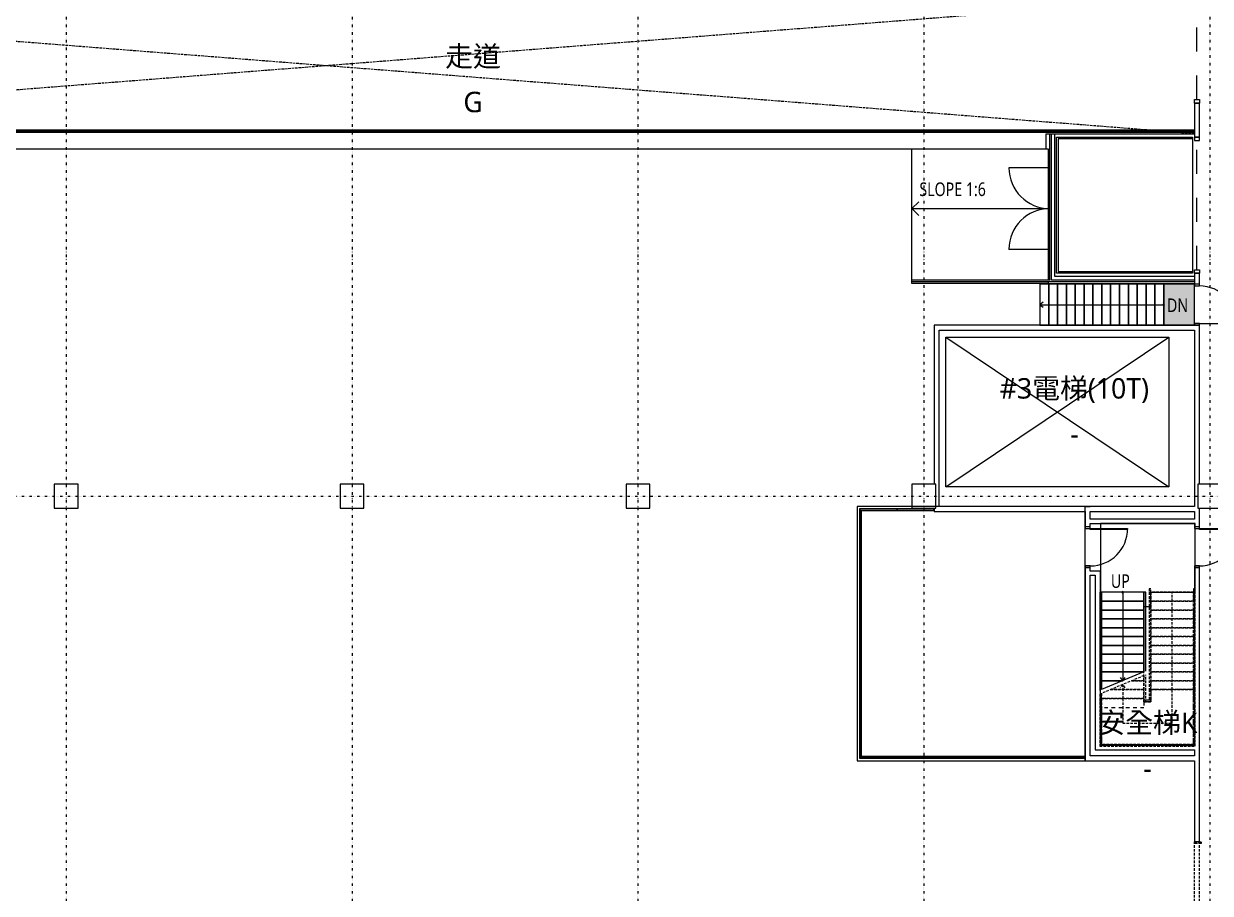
# Model space of a CAD drawing. Extents: x -76427 to 292734, y -42117 to 131250.
# Drawn here: x 208751 to 243618, y 33333 to 58880 of the extents above; entities that cross this region are included whole.
import ezdxf
from ezdxf.enums import TextEntityAlignment as Align

# ---------------------------------------------------------------- set-up
doc = ezdxf.new("R2010")
doc.units = 0
doc.header["$LTSCALE"] = 250
for name, pattern in [('H12PL1$0$HIDDEN', [0.4, 0.3, -0.1]), ('H12PL1$0$JJP_三點線', [0.9, 0.3, -0.15, 0, -0.15, 0, -0.15, 0, -0.15]), ('H12PL1$0$JJP_虛線(退縮線、投影線、地下室範圍、非屬本工程、圖面分區)', [0.45, 0.3, -0.15]), ('H12PL1$0$TAI_虛線', [5.644, 2.822, -2.822]), ('H12PL1$0$虛線', [0.846667, 0.423333, -0.423333])]:
    doc.linetypes.add(name, pattern=pattern)
for name, color, linetype in [('H12PL1$0$A-OBJE-2D', 252, 'Continuous'), ('H12PL1$0$A-RAIL', 252, 'Continuous'), ('H12PL1$0$A-STRS', 252, 'Continuous'), ('H12PL1$0$A-TEXT', 252, 'Continuous'), ('H12PL1$0$A-WALL-IN', 252, 'Continuous'), ('H12PL1$0$A-ZONE', 252, 'Continuous'), ('H12PL1$0$Door', 252, 'Continuous'), ('H12PL1$0$Hattch', 252, 'Continuous'), ('H12PL1$0$S-COL', 252, 'Continuous'), ('H12PL1$0$S-GRID', 252, 'Continuous'), ('H12PL1$0$S-SLAB-SHOW', 252, 'Continuous'), ('XFDP10$0$A-W-P4S (50K)', 2, 'Continuous')]:
    doc.layers.add(name, color=color, linetype=linetype)
doc.styles.add('H12PL1$0$Standard', font='', dxfattribs={"width": 0.8})
doc.styles.get('H12PL1$0$Standard').set_extended_font_data('Microsoft JhengHei')

# ---------------------------------------------------------------- blocks, each defined once
blk = doc.blocks.new('XFDP10')
at = {"layer": 'XFDP10$0$A-W-P4S (50K)'}
for p, q in [((202225, 55750, 0), (243150, 55750, 0)), ((202225, 55700, 0), (243150, 55700, 0))]:
    blk.add_line(p, q, dxfattribs=at)
blk = doc.blocks.new('H12PL1')
at = {"layer": 'H12PL1$0$Hattch', "linetype": 'Continuous', "lineweight": 0}
blk.add_hatch(color=256, dxfattribs=at).paths.add_polyline_path([(242250, 50025), (243150, 50025), (243150, 51225), (242250, 51225)])
at = {"layer": 'H12PL1$0$A-OBJE-2D', "linetype": 'H12PL1$0$HIDDEN', "lineweight": 0}
for p, q in [((192000, 55650), (243150, 59650)), ((243150, 55650), (192000, 59650))]:
    blk.add_line(p, q, dxfattribs=at)
at = {"layer": 'H12PL1$0$A-OBJE-2D', "lineweight": 0}
for p, q in [((234850, 53450), (235050, 53650)), ((234850, 53450), (235050, 53250)), ((235850, 45275), (242400, 49675)), ((235850, 49675), (242400, 45275)), ((235850, 45275), (235850, 49675)), ((235850, 49675), (242400, 49675)), ((242400, 49675), (242400, 45275)), ((243150, 48975), (243150, 45975)), ((242400, 45275), (235850, 45275))]:
    blk.add_line(p, q, dxfattribs=at)
for points in [[(192000, 85950), (192000, 55200), (238800, 55200), (238800, 55650), (243150, 55650)], [(238900, 51350), (238900, 55650)], [(238950, 51350), (238950, 55650)], [(243150, 51450), (239050, 51450), (239050, 55650)], [(243100, 55500), (239150, 55500), (239150, 51600), (243100, 51600)], [(238850, 51300), (238850, 51250), (234850, 51250), (234850, 55200), (238850, 55200), (238850, 51350)], [(238900, 54650), (237700, 54650)], [(238900, 52250), (237700, 52250)], [(238900, 51350), (234850, 51350)], [(243150, 51300), (234850, 51300)], [(243150, 51350), (238950, 51350)], [(238850, 51250), (243150, 51250)]]:
    blk.add_lwpolyline(points, dxfattribs=at)
blk.add_lwpolyline([(239100, 55550), (243100, 55550), (243100, 51550), (239100, 51550)], close=True, dxfattribs=at)
at = {"layer": 'H12PL1$0$A-OBJE-2D', "lineweight": 0, "flags": 128}
blk.add_lwpolyline([(234850, 53450), (238850, 53450)], dxfattribs=at)
at = {"layer": 'H12PL1$0$A-OBJE-2D', "lineweight": 0}
for centre, start, end in [((238900, 54650), 180, 270), ((238900, 52250), 90, 180)]:
    blk.add_arc(centre, 1200, start, end, dxfattribs=at)
at = {"layer": 'H12PL1$0$A-RAIL', "lineweight": 0}
for p, q in [((235500, 44625), (233315, 44625)), ((233315, 44625), (233315, 37300)), ((235490, 44617.5), (233322.5, 44617.5)), ((235490, 44617.5), (233322.5, 44617.5)), ((233322.5, 44617.5), (233322.5, 37307.5)), ((233322.5, 44617.5), (233322.5, 37307.5)), ((233357.5, 44582.5), (235490, 44582.5)), ((233357.5, 44582.5), (235490, 44582.5)), ((233357.5, 37342.5), (233357.5, 44582.5)), ((233357.5, 37342.5), (233357.5, 44582.5)), ((233365, 44575), (235500, 44575)), ((233365, 37350), (233365, 44575)), ((235490, 44582.5), (235490, 44617.5)), ((235490, 44582.5), (235490, 44617.5)), ((235500, 44575), (235500, 44625)), ((233322.5, 37307.5), (239930, 37307.5)), ((233322.5, 37307.5), (239930, 37307.5)), ((239930, 37342.5), (233357.5, 37342.5)), ((239930, 37342.5), (233357.5, 37342.5)), ((239940, 37350), (233365, 37350)), ((239930, 37307.5), (239930, 37342.5)), ((239930, 37307.5), (239930, 37342.5)), ((239940, 37300), (239940, 37350)), ((233315, 37300), (239940, 37300))]:
    blk.add_line(p, q, dxfattribs=at)
at = {"layer": 'H12PL1$0$A-RAIL', "lineweight": 0, "flags": 128}
for points in [[(233327.5, 44562.5, 1), (233352.5, 44562.5, 1)], [(234420, 44612.5, 1), (234420, 44587.5, 1)], [(233327.5, 43362.5, 1), (233352.5, 43362.5, 1)], [(233327.5, 42162.5, 1), (233352.5, 42162.5, 1)], [(233327.5, 40962.5, 1), (233352.5, 40962.5, 1)], [(233327.5, 39762.5, 1), (233352.5, 39762.5, 1)], [(233327.5, 38562.5, 1), (233352.5, 38562.5, 1)], [(233327.5, 37362.5, 1), (233352.5, 37362.5, 1)], [(234240, 37312.5, 1), (234240, 37337.5, 1)], [(235440, 37312.5, 1), (235440, 37337.5, 1)], [(236640, 37312.5, 1), (236640, 37337.5, 1)], [(237840, 37312.5, 1), (237840, 37337.5, 1)], [(239040, 37312.5, 1), (239040, 37337.5, 1)]]:
    blk.add_lwpolyline(points, format="xyb", close=True, dxfattribs=at)
at = {"layer": 'H12PL1$0$A-STRS', "lineweight": 0}
for p, q in [((238610, 51225), (238610, 50025)), ((238870, 51225), (238610, 51225)), ((238870, 50025), (238870, 51225)), ((238870, 51225), (238870, 50025)), ((239130, 51225), (238870, 51225)), ((239130, 50025), (239130, 51225)), ((239130, 51225), (239130, 50025)), ((239390, 51225), (239130, 51225)), ((239390, 50025), (239390, 51225)), ((239390, 51225), (239390, 50025)), ((239650, 51225), (239390, 51225)), ((239650, 50025), (239650, 51225)), ((239650, 51225), (239650, 50025)), ((239910, 51225), (239650, 51225)), ((239910, 50025), (239910, 51225)), ((239910, 51225), (239910, 50025)), ((240170, 51225), (239910, 51225)), ((240170, 50025), (240170, 51225)), ((240170, 51225), (240170, 50025)), ((240430, 51225), (240170, 51225)), ((240430, 50025), (240430, 51225)), ((240430, 51225), (240430, 50025)), ((240690, 51225), (240430, 51225)), ((240690, 50025), (240690, 51225)), ((240690, 51225), (240690, 50025)), ((240950, 51225), (240690, 51225)), ((240950, 50025), (240950, 51225)), ((240950, 51225), (240950, 50025)), ((241210, 51225), (240950, 51225)), ((241210, 50025), (241210, 51225)), ((241210, 51225), (241210, 50025)), ((241470, 51225), (241210, 51225)), ((241470, 50025), (241470, 51225)), ((241470, 51225), (241470, 50025)), ((241730, 51225), (241470, 51225)), ((241730, 50025), (241730, 51225)), ((241730, 51225), (241730, 50025)), ((241990, 51225), (241730, 51225)), ((241990, 50025), (241990, 51225)), ((241990, 51225), (241990, 50025)), ((242250, 51225), (241990, 51225)), ((242250, 50025), (242250, 51225)), ((238710, 50700), (238610, 50625)), ((238610, 50625), (238870, 50625)), ((238610, 50625), (238710, 50550)), ((238870, 50625), (241990, 50625)), ((241990, 50625), (242250, 50625)), ((238610, 50025), (238870, 50025)), ((238870, 50025), (239130, 50025)), ((239130, 50025), (239390, 50025)), ((239390, 50025), (239650, 50025)), ((239650, 50025), (239910, 50025)), ((239910, 50025), (240170, 50025)), ((240170, 50025), (240430, 50025)), ((240430, 50025), (240690, 50025)), ((240690, 50025), (240950, 50025)), ((240950, 50025), (241210, 50025)), ((241210, 50025), (241470, 50025)), ((241470, 50025), (241730, 50025)), ((241730, 50025), (241990, 50025)), ((241990, 50025), (242250, 50025)), ((240370, 42175), (240370, 39294.2)), ((240420, 42175), (240370, 42175)), ((240420, 39315), (240420, 42175)), ((241670, 42175), (240420, 42175)), ((240420, 42175), (240420, 41915)), ((240420, 41915), (241670, 41915)), ((241670, 41915), (240420, 41915)), ((240420, 41915), (240420, 41655)), ((241045, 42175), (241045, 41915)), ((241045, 41915), (241045, 39575)), ((241670, 42175), (241670, 39835)), ((241720, 42175), (241670, 42175)), ((241670, 41915), (241670, 42175)), ((241670, 41655), (241670, 41915)), ((241720, 39855.8), (241720, 42175)), ((240420, 41655), (241670, 41655)), ((241670, 41655), (240420, 41655)), ((240420, 41655), (240420, 41395)), ((241670, 41395), (241670, 41655)), ((240420, 41395), (241670, 41395)), ((241670, 41395), (240420, 41395)), ((240420, 41395), (240420, 41135)), ((241670, 41135), (241670, 41395)), ((240420, 41135), (241670, 41135)), ((241670, 41135), (240420, 41135)), ((240420, 41135), (240420, 40875)), ((240420, 40875), (241670, 40875)), ((241670, 40875), (240420, 40875)), ((240420, 40875), (240420, 40615)), ((241670, 40875), (241670, 41135)), ((241670, 40615), (241670, 40875)), ((240420, 40615), (241670, 40615)), ((241670, 40615), (240420, 40615)), ((240420, 40615), (240420, 40355)), ((241670, 40355), (241670, 40615)), ((240420, 40355), (241670, 40355)), ((241670, 40355), (240420, 40355)), ((240420, 40355), (240420, 40095)), ((241670, 40095), (241670, 40355)), ((240420, 40095), (241670, 40095)), ((241670, 40095), (240420, 40095)), ((240420, 40095), (240420, 39835)), ((240420, 39835), (241670, 39835)), ((241670, 39835), (240420, 39835)), ((240420, 39835), (240420, 39575)), ((241670, 39835), (240420, 39315)), ((241670, 39835), (241670, 40095)), ((240420, 39575), (241045, 39575)), ((241045, 39575), (240420, 39575)), ((240420, 39575), (240420, 39315)), ((240970, 39675), (241045, 39575)), ((241045, 39575), (241120, 39675))]:
    blk.add_line(p, q, dxfattribs=at)
at = {"layer": 'H12PL1$0$A-STRS', "linetype": 'H12PL1$0$JJP_虛線(退縮線、投影線、地下室範圍、非屬本工程、圖面分區)', "lineweight": 0}
for p, q in [((241870, 42275), (241820, 42275)), ((241820, 42275), (241820, 42175)), ((241870, 42175), (241870, 42275)), ((243170, 42275), (243120, 42275)), ((243120, 42275), (243120, 42175)), ((243170, 42175), (243170, 42275)), ((241670, 42175), (240420, 42175)), ((240420, 42175), (240420, 41915)), ((240420, 41915), (241670, 41915)), ((241670, 41915), (240420, 41915)), ((240420, 41915), (240420, 41655)), ((241670, 42175), (241669.98, 42175)), ((241669.98, 41915), (241670, 41915)), ((241670, 41915), (241669.98, 41915)), ((241670, 41915), (241670, 42175)), ((241670, 41915), (241670, 42175)), ((241670, 41655), (241670, 41915)), ((241670, 41655), (241670, 41915)), ((241820, 42175), (241820, 39315)), ((241870.02, 42175), (241870, 42175)), ((241870, 42175), (241870, 41915)), ((241870, 39315), (241870, 42175)), ((243120, 42175), (241870, 42175)), ((241870, 42175), (241870, 41915)), ((243120, 42175), (241870, 42175)), ((241870, 42175), (241870, 41915)), ((241870.02, 41915), (241870, 41915)), ((241870, 41915), (241870, 41655)), ((241870, 41915), (241870.02, 41915)), ((243120, 41915), (241870, 41915)), ((241870, 41915), (241870, 41655)), ((241870, 41915), (243120, 41915)), ((243120, 41915), (241870, 41915)), ((241870, 41915), (241870, 41655)), ((241870, 41915), (243120, 41915)), ((242495, 41915), (242495, 42175)), ((242495, 39315), (242495, 41915)), ((243120, 42175), (243120, 39315)), ((243120, 41915), (243120, 42175)), ((243120, 41915), (243120, 42175)), ((243120, 41655), (243120, 41915)), ((243120, 41655), (243120, 41915)), ((243170, 39315), (243170, 42175)), ((240420, 41655), (241670, 41655)), ((241670, 41655), (240420, 41655)), ((240420, 41655), (240420, 41395)), ((241669.98, 41655), (241670, 41655)), ((241670, 41655), (241669.98, 41655)), ((241670, 41395), (241670, 41655)), ((241670, 41395), (241670, 41655)), ((241870.02, 41655), (241870, 41655)), ((241870, 41655), (241870, 41395)), ((241870, 41655), (241870.02, 41655)), ((243120, 41655), (241870, 41655)), ((241870, 41655), (241870, 41395)), ((241870, 41655), (243120, 41655)), ((243120, 41655), (241870, 41655)), ((241870, 41655), (241870, 41395)), ((241870, 41655), (243120, 41655)), ((243120, 41395), (243120, 41655)), ((243120, 41395), (243120, 41655)), ((240420, 41395), (241670, 41395)), ((241670, 41395), (240420, 41395)), ((240420, 41395), (240420, 41135)), ((241669.98, 41395), (241670, 41395)), ((241670, 41395), (241669.98, 41395)), ((241670, 41135), (241670, 41395)), ((241670, 41135), (241670, 41395)), ((241870.02, 41395), (241870, 41395)), ((241870, 41395), (241870, 41135)), ((241870, 41395), (241870.02, 41395)), ((243120, 41395), (241870, 41395)), ((241870, 41395), (241870, 41135)), ((241870, 41395), (243120, 41395)), ((243120, 41395), (241870, 41395)), ((241870, 41395), (241870, 41135)), ((241870, 41395), (243120, 41395)), ((243120, 41135), (243120, 41395)), ((243120, 41135), (243120, 41395)), ((240420, 41135), (241670, 41135)), ((241670, 41135), (240420, 41135)), ((240420, 41135), (240420, 40875)), ((240420, 40875), (241670, 40875)), ((241670, 40875), (240420, 40875)), ((240420, 40875), (240420, 40615)), ((241669.98, 41135), (241670, 41135)), ((241670, 41135), (241669.98, 41135)), ((241669.98, 40875), (241670, 40875)), ((241670, 40875), (241669.98, 40875)), ((241670, 40875), (241670, 41135)), ((241670, 40875), (241670, 41135)), ((241670, 40615), (241670, 40875)), ((241670, 40615), (241670, 40875)), ((241870.02, 41135), (241870, 41135)), ((241870, 41135), (241870, 40875)), ((241870, 41135), (241870.02, 41135)), ((243120, 41135), (241870, 41135)), ((241870, 41135), (241870, 40875)), ((241870, 41135), (243120, 41135)), ((243120, 41135), (241870, 41135)), ((241870, 41135), (241870, 40875)), ((241870, 41135), (243120, 41135)), ((241870.02, 40875), (241870, 40875)), ((241870, 40875), (241870, 40615)), ((241870, 40875), (241870.02, 40875)), ((243120, 40875), (241870, 40875)), ((241870, 40875), (241870, 40615)), ((241870, 40875), (243120, 40875)), ((243120, 40875), (241870, 40875)), ((241870, 40875), (241870, 40615)), ((241870, 40875), (243120, 40875)), ((243120, 40875), (243120, 41135)), ((243120, 40875), (243120, 41135)), ((243120, 40615), (243120, 40875)), ((243120, 40615), (243120, 40875)), ((240420, 40615), (241670, 40615)), ((241670, 40615), (240420, 40615)), ((240420, 40615), (240420, 40355)), ((241669.98, 40615), (241670, 40615)), ((241670, 40615), (241669.98, 40615)), ((241670, 40355), (241670, 40615)), ((241670, 40355), (241670, 40615)), ((241870.02, 40615), (241870, 40615)), ((241870, 40615), (241870, 40355)), ((241870, 40615), (241870.02, 40615)), ((243120, 40615), (241870, 40615)), ((241870, 40615), (241870, 40355)), ((241870, 40615), (243120, 40615)), ((243120, 40615), (241870, 40615)), ((241870, 40615), (241870, 40355)), ((241870, 40615), (243120, 40615)), ((243120, 40355), (243120, 40615)), ((243120, 40355), (243120, 40615)), ((240420, 40355), (241670, 40355)), ((241670, 40355), (240420, 40355)), ((240420, 40355), (240420, 40095)), ((241669.98, 40355), (241670, 40355)), ((241670, 40355), (241669.98, 40355)), ((241670, 40095), (241670, 40355)), ((241670, 40095), (241670, 40355)), ((241870.02, 40355), (241870, 40355)), ((241870, 40355), (241870, 40095)), ((241870, 40355), (241870.02, 40355)), ((243120, 40355), (241870, 40355)), ((241870, 40355), (241870, 40095)), ((241870, 40355), (243120, 40355)), ((243120, 40355), (241870, 40355)), ((241870, 40355), (241870, 40095)), ((241870, 40355), (243120, 40355)), ((243120, 40095), (243120, 40355)), ((243120, 40095), (243120, 40355)), ((240420, 40095), (241670, 40095)), ((241670, 40095), (240420, 40095)), ((240420, 40095), (240420, 39835)), ((240420, 39835), (241670, 39835)), ((241670, 39835), (240420, 39835)), ((240420, 39835), (240420, 39575)), ((241669.98, 40095), (241670, 40095)), ((241670, 40095), (241669.98, 40095)), ((241669.98, 39835), (241670, 39835)), ((241670, 39835), (241669.98, 39835)), ((241670, 39835), (241670, 40095)), ((241670, 39835), (241670, 40095)), ((241670, 39575), (241670, 39835)), ((241720, 39055), (241720, 39747.49)), ((241870.02, 40095), (241870, 40095)), ((241870, 40095), (241870, 39918.2)), ((241870, 40095), (241870.02, 40095)), ((243120, 40095), (241870, 40095)), ((241870, 40095), (241870, 39835)), ((241870, 40095), (243120, 40095)), ((243120, 40095), (241870, 40095)), ((241870, 40095), (241870, 39835)), ((241870, 40095), (243120, 40095)), ((243120, 39835), (241870, 39835)), ((241870, 39835), (241870, 39575)), ((241870, 39835), (243120, 39835)), ((243120, 39835), (241870, 39835)), ((241870, 39835), (241870, 39575)), ((241870, 39835), (243120, 39835)), ((243120, 39835), (243120, 40095)), ((243120, 39835), (243120, 40095)), ((243120, 39575), (243120, 39835)), ((243120, 39575), (243120, 39835)), ((241670, 39726.69), (240420, 39206.69)), ((240420, 39575), (241045, 39575)), ((241045, 39575), (240420, 39575)), ((240420, 39575), (240420, 39315)), ((241045, 39466.69), (240970, 39366.69)), ((241045, 39466.69), (241045, 39055)), ((241120, 39366.69), (241045, 39466.69)), ((241305.35, 39575), (241670, 39575)), ((241305.35, 39575), (241670, 39575)), ((241670, 39575), (241305.35, 39575)), ((241670, 39575), (241305.35, 39575)), ((241670, 39726.69), (241670, 39055)), ((241670, 39575), (241670, 39726.69)), ((241670, 39315), (241670, 39575)), ((241670, 39315), (241670, 39575)), ((243120, 39575), (241870, 39575)), ((241870, 39575), (241870, 39315)), ((241870, 39575), (243120, 39575)), ((241870, 39575), (241870, 39315)), ((243120, 39575), (241870, 39575)), ((241870, 39575), (243120, 39575)), ((243120, 39315), (243120, 39575)), ((243120, 39315), (243120, 39575)), ((240370, 39185.89), (240370, 39055)), ((240370, 39055), (240370, 38955)), ((240420, 39055), (240420, 39206.69)), ((240420, 39206.69), (240420, 39055)), ((240420, 39206.69), (240420, 39055)), ((240420, 38955), (240420, 39055)), ((240420, 39055), (241670, 39055)), ((241670, 39055), (240420, 39055)), ((241670, 39055), (240420, 39055)), ((241670, 39055), (240420, 39055)), ((240420, 39055), (241670, 39055)), ((241670, 39055), (240420, 39055)), ((240420, 39055), (240420, 37705)), ((240680.36, 39315), (241670, 39315)), ((241670, 39315), (240680.36, 39315)), ((240680.36, 39315), (241670, 39315)), ((241670, 39315), (240680.36, 39315)), ((241045, 39055), (241045, 38330)), ((241670, 39055), (241670, 39315)), ((241670, 39055), (241670, 39315)), ((241670, 39055), (241670, 38955)), ((241670, 38955), (241670, 39055)), ((241720, 38955), (241720, 39055)), ((241820, 39315), (241820, 39015)), ((241870, 39015), (241870, 39315)), ((241870, 39315), (243120, 39315)), ((243120, 39315), (241870, 39315)), ((241870, 39315), (241870, 38955)), ((241870, 39315), (243120, 39315)), ((242495, 38330), (242495, 39315)), ((243120, 39315), (243120, 39015)), ((243120, 37705), (243120, 39315)), ((243170, 39015), (243170, 39315)), ((240370, 38955), (240420, 38955)), ((240370, 38955), (240370, 37655)), ((240420, 38955), (240370, 38955)), ((240420, 37705), (240420, 38955)), ((241820, 39005), (241670, 39005)), ((241670, 39005), (241670, 38955)), ((241670, 38955), (241720, 38955)), ((241670, 38955), (241870, 38955)), ((241870, 38955), (241670, 38955)), ((241870, 39015), (241820, 39015)), ((241820, 39015), (241820, 39005)), ((241820, 39015), (241870, 39015)), ((241870, 38955), (241870, 39015)), ((243170, 39015), (243120, 39015)), ((243120, 39015), (243120, 37705)), ((243120, 39015), (243170, 39015)), ((243170, 37655), (243170, 39015)), ((241045, 38330), (242495, 38330)), ((243120, 37705), (240420, 37705)), ((240420, 37705), (243120, 37705)), ((240370, 37655), (243170, 37655))]:
    blk.add_line(p, q, dxfattribs=at)
at = {"layer": 'H12PL1$0$A-STRS', "linetype": 'H12PL1$0$虛線', "lineweight": 0}
for p, q in [((243120, 39315), (241870, 39315)), ((241870, 39315), (241870, 38955)), ((243120, 37705), (243120, 39315)), ((241670, 38782.5), (240420, 38782.5)), ((240420, 38782.5), (240420, 37705)), ((241870, 38955), (241670, 38955)), ((241670, 38955), (241670, 38782.5)), ((240420, 37705), (243120, 37705))]:
    blk.add_line(p, q, dxfattribs=at)
at = {"layer": 'H12PL1$0$A-STRS', "lineweight": 0, "flags": 128}
for points in [[(242250, 50650, 1), (242250, 50600, 1)], [(241020, 42175, 1), (241070, 42175, 1)]]:
    blk.add_lwpolyline(points, format="xyb", close=True, dxfattribs=at)
at = {"layer": 'H12PL1$0$A-WALL-IN', "lineweight": 0}
for p, q in [((243150, 56550), (243300, 56550)), ((243150, 55550), (243300, 55550)), ((243150, 51550), (243300, 51550)), ((243300, 51225), (243150, 51225)), ((243300, 50025), (243150, 50025)), ((240090, 44100), (239940, 44100)), ((243300, 44100), (243150, 44100)), ((240090, 42900), (239940, 42900)), ((243300, 42900), (243150, 42900)), ((243300, 34845), (243150, 34845))]:
    blk.add_line(p, q, dxfattribs=at)
at = {"layer": 'H12PL1$0$A-WALL-IN', "lineweight": 0, "flags": 128}
for points in [[(243150, 56550), (243150, 55550)], [(243300, 55550), (243300, 56550)], [(243150, 51550), (243150, 51225)], [(243300, 51225), (243300, 51550)], [(235500, 50025), (235500, 49875)], [(243150, 50025), (235500, 50025)], [(235500, 49875), (235500, 45350)], [(235650, 44700), (235650, 49875)], [(235650, 49875), (243150, 49875)], [(243150, 49875), (243150, 44700)], [(243300, 45350), (243300, 50025)], [(235500, 44650), (235500, 44550)], [(239940, 44700), (235650, 44700)], [(239940, 44700), (240090, 44700)], [(240090, 44700), (239940, 44700)], [(243150, 44700), (240090, 44700)], [(243300, 44100), (243300, 44650)], [(235500, 44550), (239940, 44550)], [(239940, 44550), (239940, 44100)], [(240090, 44550), (243150, 44550)], [(240090, 44325), (240090, 44550)], [(243150, 44325), (240090, 44325)], [(243150, 44550), (243150, 44325)], [(240090, 44200), (243150, 44200)], [(240090, 44100), (240090, 44200)], [(243150, 44200), (243150, 44100)], [(239940, 42900), (239940, 37225)], [(240090, 42800), (240090, 42900)], [(243150, 42900), (243150, 37675)], [(243300, 34845), (243300, 42900)], [(240240, 42800), (240090, 42800)], [(240090, 42675), (240240, 42675)], [(240090, 37375), (240090, 42675)], [(240390, 42800), (240240, 42800)], [(240240, 42675), (240240, 37550)], [(240390, 37675), (240390, 42800)], [(243150, 37675), (240390, 37675)], [(243150, 37375), (240090, 37375)], [(240240, 37550), (240390, 37550)], [(240390, 37550), (243150, 37550)], [(243150, 37550), (243150, 37375)], [(239940, 37225), (240090, 37225)], [(240090, 37225), (243150, 37225)], [(243150, 37225), (243150, 34845)]]:
    blk.add_lwpolyline(points, dxfattribs=at)
at = {"layer": 'H12PL1$0$Door', "linetype": 'H12PL1$0$TAI_虛線', "lineweight": 0}
for p, q in [((243225, 56650), (243225, 59450)), ((243150, 56550), (243150, 56650)), ((243150, 56650), (243300, 56650)), ((243300, 56550), (243150, 56550)), ((243300, 56650), (243300, 56550)), ((243150, 55550), (243150, 55450)), ((243300, 55550), (243150, 55550)), ((243150, 55450), (243300, 55450)), ((243225, 51650), (243225, 55450)), ((243300, 55450), (243300, 55550)), ((243150, 51550), (243150, 51650)), ((243150, 51650), (243300, 51650)), ((243300, 51650), (243300, 51550)), ((243300, 51550), (243150, 51550))]:
    blk.add_line(p, q, dxfattribs=at)
at = {"layer": 'H12PL1$0$Door', "lineweight": 0}
for p, q in [((243150, 51225), (243150, 51175)), ((243300, 51225), (243150, 51225)), ((243300, 51225), (243150, 51225)), ((243300, 51225), (243150, 51225)), ((243150, 51175), (243300, 51175)), ((243300, 51175), (243300, 51225)), ((243300, 50075), (243150, 50075)), ((243150, 50075), (243150, 50025)), ((243150, 50025), (243300, 50025)), ((243300, 50025), (243150, 50025)), ((243300, 50025), (243150, 50025)), ((243300, 50025), (243300, 50075)), ((243300, 50075), (244400, 50075)), ((240090, 44100), (239940, 44100)), ((239940, 44100), (239940, 44050)), ((239940, 44050), (240090, 44050)), ((240090, 44050), (240090, 44100)), ((240090, 44050), (241190, 44050)), ((240090, 44020), (240090, 44050)), ((241190, 44020), (240090, 44020)), ((241190, 44050), (241190, 44020)), ((243300, 44100), (243150, 44100)), ((243150, 44100), (243150, 44050)), ((243150, 44050), (243300, 44050)), ((243300, 44050), (243300, 44100)), ((243300, 44050), (244400, 44050)), ((243300, 44020), (243300, 44050)), ((244400, 44020), (243300, 44020)), ((240090, 42950), (239940, 42950)), ((239940, 42950), (239940, 42900)), ((239940, 42900), (240090, 42900)), ((240090, 42900), (240090, 42950)), ((243300, 42950), (243150, 42950)), ((243150, 42950), (243150, 42900)), ((243150, 42900), (243300, 42900)), ((243300, 42900), (243300, 42950))]:
    blk.add_line(p, q, dxfattribs=at)
at = {"layer": 'H12PL1$0$Door', "linetype": 'H12PL1$0$JJP_虛線(退縮線、投影線、地下室範圍、非屬本工程、圖面分區)', "lineweight": 0}
for p, q in [((243150, 34795), (243150, 34845)), ((243150, 34845), (243350, 34845)), ((243150, 30845), (243150, 34845)), ((243350, 34795), (243150, 34795)), ((243300, 30845), (243300, 34845)), ((243350, 34845), (243350, 34795))]:
    blk.add_line(p, q, dxfattribs=at)
at = {"layer": 'H12PL1$0$Door', "lineweight": 0}
for centre, start, end in [((243300, 50075), 0, 90), ((240090, 44050), 270, 0), ((243300, 44050), 270, 0)]:
    blk.add_arc(centre, 1100, start, end, dxfattribs=at)
at = {"layer": 'H12PL1$0$S-COL', "lineweight": 0, "flags": 128}
for points in [[(209650, 44650), (210350, 44650), (210350, 45350), (209650, 45350)], [(218050, 44650), (218750, 44650), (218750, 45350), (218050, 45350)], [(226450, 44650), (227150, 44650), (227150, 45350), (226450, 45350)], [(234850, 44650), (235550, 44650), (235550, 45350), (234850, 45350)], [(243250, 44650), (243950, 44650), (243950, 45350), (243250, 45350)]]:
    blk.add_lwpolyline(points, close=True, dxfattribs=at)
at = {"layer": 'H12PL1$0$S-GRID', "linetype": 'H12PL1$0$JJP_三點線', "lineweight": 0}
for p, q in [((210000, 128250), (210000, -28000)), ((218400, 128250), (218400, -28000)), ((226800, 128250), (226800, -28000)), ((235200, 128250), (235200, -28000)), ((243600, 128250), (243600, -28000)), ((-29000, 45000), (289600, 45000))]:
    blk.add_line(p, q, dxfattribs=at)
at = {"layer": 'H12PL1$0$S-SLAB-SHOW', "lineweight": 0, "flags": 128}
for points in [[(242250, 50025), (243150, 50025), (243150, 51225), (242250, 51225)], [(233240, 37225), (239940, 37225), (239940, 44700), (233240, 44700)], [(240390, 41395), (241670, 41395), (241670, 41755), (241870, 41755), (241870, 42175), (243170, 42175), (243170, 44200), (240390, 44200)]]:
    blk.add_lwpolyline(points, close=True, dxfattribs=at)
at = {"layer": 'H12PL1$0$S-SLAB-SHOW', "lineweight": 0}
blk.add_lwpolyline([(234850, 44700), (233240, 44700), (233240, 37225), (239940, 37225)], dxfattribs=at)
blk.add_blockref('XFDP10', (0, 0))
at = {"layer": 'H12PL1$0$A-TEXT', "linetype": 'Continuous', "lineweight": 0, "char_height": 400, "style": 'H12PL1$0$Standard'}
for s, insert, attachment_point in [('\\A1;SLOPE 1:6 ', (235069.27, 54216.81), 1), ('\\A1;DN', (242345.24, 50608.78), 4), ('\\A1;UP', (240697.32, 42501.44), 4)]:
    blk.add_mtext(s, dxfattribs=dict(at, insert=insert, attachment_point=attachment_point))
at = {"layer": 'H12PL1$0$A-ZONE', "style": 'H12PL1$0$Standard'}
for s, p in [('走道', (221953.95, 58223.1)), ('G', (221953.95, 56881.21)), ('#3電梯(10T)', (239625, 48467.4)), ('-', (239625, 47127.03)), ('安全梯K', (241770, 38643.92)), ('-', (241770, 37302.03))]:
    blk.add_text(s, height=600, dxfattribs=at).set_placement(p, align=Align.TOP_CENTER)

msp = doc.modelspace()

# ---------------------------------------------------------------- block references
msp.add_blockref('H12PL1', (0, 0))

doc.saveas('drawing.dxf')
